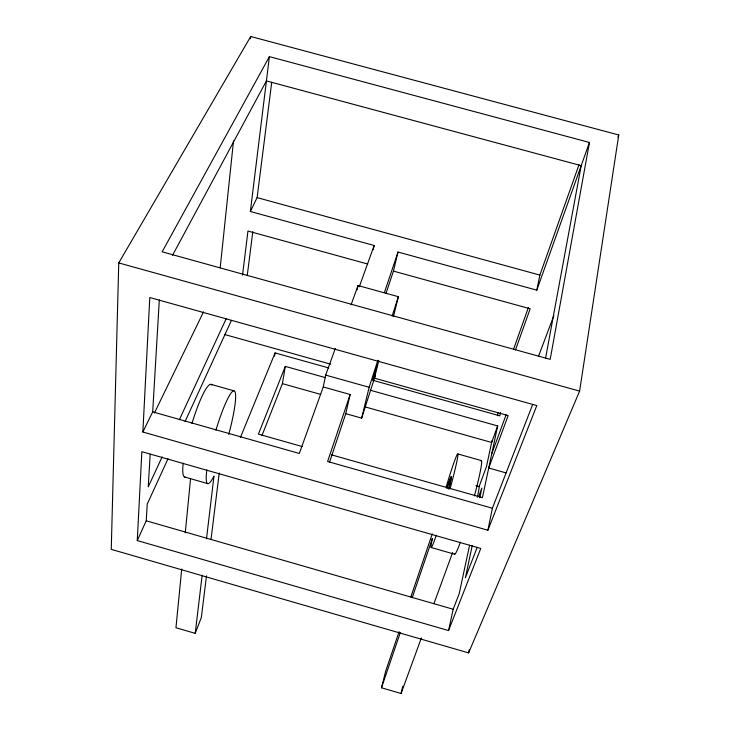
<?xml version="1.0" encoding="UTF-8"?>
<svg xmlns="http://www.w3.org/2000/svg" width="730" height="730" viewBox="0 0 730 730"><rect width="100%" height="100%" fill="white"/><g stroke="black" fill="none" stroke-linecap="round" stroke-linejoin="round"><path stroke-width="1.09" d="M118.753 262.919L111.252 549.361L468.605 652.903L579.611 391.107L618.748 134.986L250.718 36.5L118.753 262.919L579.611 391.107M137.267 540.565L141.848 451.688L480.769 548.44L448.558 630.565L137.267 540.565L146.237 520.791L147.232 504.102L168.046 458.686M142.861 432.014L149.796 297.521L536.805 405.57L487.905 530.236L142.861 432.014L152.689 411.857L159.313 299.966M150.188 454.142L148.245 486.855L162.133 456.898M181.715 569.008L175.957 627.736L195.211 633.357L201.343 617.489L206.499 575.861M185.256 532.873L190.566 478.661M220.195 267.782L233.518 140.826M250.472 38.763L250.718 36.5M195.211 633.357L202.146 575.194M206.49 538.859L213.981 476.06L213.461 477.073A48.217 6.78 -74.1 0 1 206.836 469.874M242.533 275.128L247.954 231.045L367.738 264.032M373.222 249.742L374.161 245.49L250.363 211.49L269.397 56.639L589.448 142.478L550.183 359.379L162.16 251.813L269.397 56.639M211.016 539.388L219.237 472.985M247.269 275.411L252.808 231.693M250.363 211.49L257.124 197.62L271.733 82.271M274.562 356.158L275.073 352.918L328.728 367.938M262.006 435.436L282.401 383.633L285.302 366.387L325.434 377.647M545.511 358.512L581.189 165.646L266.413 80.911L172.517 255.308M468.605 652.903L469.244 649.709M152.689 411.857L299.327 453.467L323.253 386.964L325.671 375.101L335.298 348.447M487.905 530.236L492.385 508.244L532.717 404.374M384.4 292.566L398.014 252.042L536.805 290.157L539.871 275.091L578.972 164.852M472.21 545.666L465.375 577.813L477.155 547.473M370.11 390.176L497.668 425.946L482.43 497.632L331.52 454.854M500.524 412.514L499.822 415.845L373.541 380.485M469.591 545.228L459.179 593.791L453.175 609.249L448.558 630.565M479.774 497.769L481.864 488.06L478.761 496.4M492.075 440.445L486.463 466.625L479.126 486.545A23.36 1.615 -74.1 0 1 477.283 497.212M497.376 415.762L498.088 412.432M357.107 289.846L358.029 285.549L398.379 296.699L393.443 316.537M329.54 462.163L345.764 413.654L350.135 394.51L323.253 386.964M399.082 631.651L385.668 671.208L381.489 687.788L401.053 693.5L402.787 686.218M385.942 293.551L393.443 271.113L398.014 252.042M345.764 413.654L361.651 418.126L369.143 387.283L377.866 360.255M378.806 360.51L374.472 378.167L508.153 415.589L488.726 468.012L505.945 472.876M361.651 418.126L375.503 374.955M392.11 316.108L398.379 296.699M350.135 394.51L327.615 461.497L492.385 508.244M410.844 596.976L432.288 533.785M381.489 687.788L400.305 632.6M412.158 597.815L432.397 538.448L432.169 539.552A48.645 2.226 -74.1 0 0 436.212 535.345M513.582 349.214L528.356 307.567M515.508 349.889L530.172 308.772L393.443 271.113M536.805 290.157L589.448 142.478M359.297 286.79L374.161 245.49M351.094 304.738L358.029 285.549M497.668 425.946L491.646 442.471L364.562 406.738M401.053 693.5L421.374 637.947M433.885 603.765L452.637 552.482M491.774 453.686L506.091 414.822M617.945 137.121L618.748 134.986M538.585 356.085L553.869 315.597M285.302 366.387L258.411 434.131L302.293 446.568M240.38 437.553L275.073 352.918M185.073 421.538L231.437 320.397M179.379 419.704L226.3 318.462M154.413 413.007L203.515 311.911M257.124 197.62L539.871 275.091M224.484 334.477L330.772 364.215M325.671 375.101L369.143 387.283M282.401 383.633L320.744 394.419M210.897 384.318L233.974 390.833M446.203 486.782A48.645 2.226 -74.1 0 1 457.774 453.932L481.325 460.575M475.869 485.623L479.145 486.636M184.672 477.018L207.721 483.616M431.174 547.518L454.69 554.243M146.237 520.791L453.175 609.249M215.916 430.189A48.217 6.78 -74.1 0 1 234.129 390.869A48.217 6.78 -74.1 0 1 228.727 434.423M191.981 423.4A48.171 7.692 -74.1 0 1 211.873 385.02M185.046 477.073A48.171 7.692 -74.1 0 1 183.184 463.121M446.97 488.014A25.285 1.159 -74.1 0 1 448.932 488.388M457.774 453.932A48.645 2.226 -74.1 0 1 450.018 489.027M480.769 460.849A48.691 3.185 -74.1 0 1 474.427 495.944M460.347 542.235A48.691 3.185 -74.1 0 1 454.37 553.641M448.64 489.091A23.342 1.068 -74.1 0 0 450.857 478.634L450.848 478.46A23.342 1.068 -74.1 0 0 448.567 483.461L448.329 484.182A23.342 1.068 -74.1 0 0 446.979 488.306M372.829 380.193L377.3 364.535L372.829 380.193"/></g></svg>
